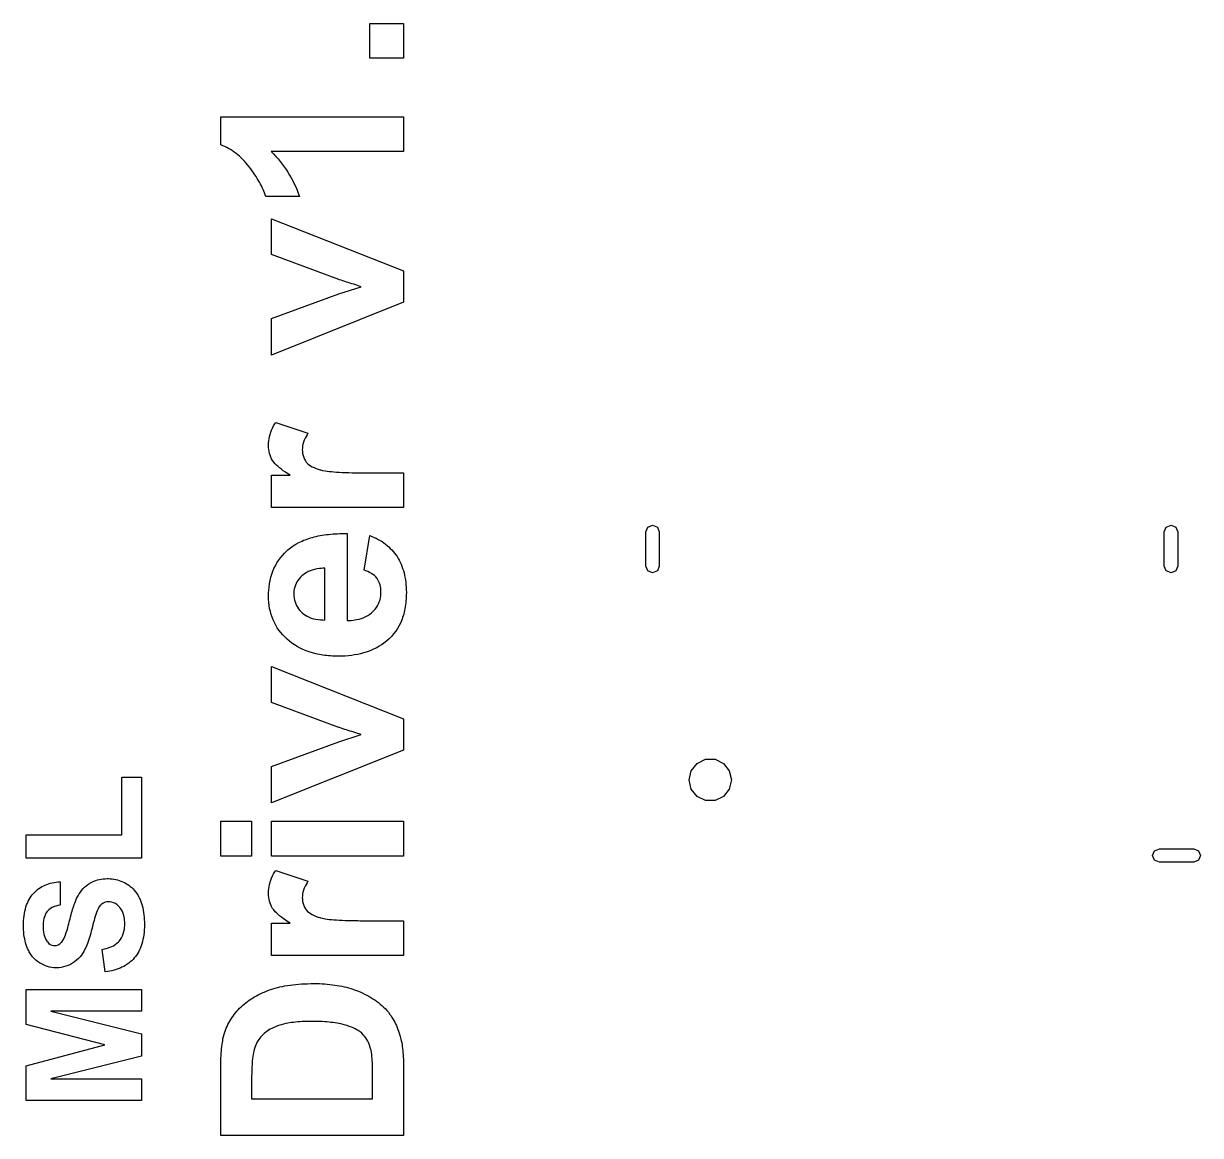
# Model space of a CAD drawing. Extents: x 96 to 200, y -143 to -59.
# Drawn here: x 102.12 to 113.24, y -120.56 to -110.05 of the extents above; entities that cross this region are included whole.
import ezdxf

# ---------------------------------------------------------------- set-up
doc = ezdxf.new("R2010")
doc.units = 0
doc.layers.add('BLACK', color=7, linetype='CONTINUOUS')

msp = doc.modelspace()

# ---------------------------------------------------------------- linework, layer by layer
at = {"layer": 'BLACK', "linetype": 'CONTINUOUS'}
for p, q in [((105.392, -110.378), (105.392, -110.05)), ((105.392, -110.05), (105.711, -110.05)), ((105.711, -110.05), (105.711, -110.378)), ((105.711, -110.378), (105.392, -110.378)), ((103.984, -111.198), (103.984, -110.932)), ((103.984, -110.932), (105.711, -110.932)), ((105.711, -110.932), (105.711, -111.26)), ((104.003, -111.205), (103.984, -111.198)), ((104.022, -111.213), (104.003, -111.205)), ((104.04, -111.222), (104.022, -111.213)), ((104.058, -111.232), (104.04, -111.222)), ((104.076, -111.242), (104.058, -111.232)), ((104.094, -111.253), (104.076, -111.242)), ((104.111, -111.265), (104.094, -111.253)), ((104.128, -111.278), (104.111, -111.265)), ((104.144, -111.291), (104.128, -111.278)), ((104.161, -111.305), (104.144, -111.291)), ((104.177, -111.32), (104.161, -111.305)), ((104.193, -111.335), (104.177, -111.32)), ((104.208, -111.352), (104.193, -111.335)), ((105.711, -111.26), (104.461, -111.26)), ((104.461, -111.26), (104.483, -111.283)), ((104.483, -111.283), (104.505, -111.306)), ((104.505, -111.306), (104.525, -111.33)), ((104.525, -111.33), (104.545, -111.354)), ((104.223, -111.369), (104.208, -111.352)), ((104.238, -111.386), (104.223, -111.369)), ((104.253, -111.405), (104.238, -111.386)), ((104.267, -111.424), (104.253, -111.405)), ((104.28, -111.442), (104.267, -111.424)), ((104.293, -111.461), (104.28, -111.442)), ((104.545, -111.354), (104.565, -111.379)), ((104.565, -111.379), (104.583, -111.404)), ((104.583, -111.404), (104.601, -111.429)), ((104.601, -111.429), (104.618, -111.456)), ((104.306, -111.479), (104.293, -111.461)), ((104.317, -111.497), (104.306, -111.479)), ((104.329, -111.515), (104.317, -111.497)), ((104.339, -111.532), (104.329, -111.515)), ((104.349, -111.55), (104.339, -111.532)), ((104.359, -111.567), (104.349, -111.55)), ((104.618, -111.456), (104.634, -111.482)), ((104.634, -111.482), (104.65, -111.51)), ((104.65, -111.51), (104.665, -111.537)), ((104.665, -111.537), (104.679, -111.566)), ((104.368, -111.584), (104.359, -111.567)), ((104.376, -111.601), (104.368, -111.584)), ((104.384, -111.618), (104.376, -111.601)), ((104.391, -111.635), (104.384, -111.618)), ((104.397, -111.651), (104.391, -111.635)), ((104.403, -111.668), (104.397, -111.651)), ((104.409, -111.684), (104.403, -111.668)), ((104.679, -111.566), (104.692, -111.595)), ((104.692, -111.595), (104.705, -111.624)), ((104.705, -111.624), (104.717, -111.654)), ((104.717, -111.654), (104.728, -111.684)), ((104.728, -111.684), (104.409, -111.684)), ((104.462, -112.234), (104.462, -111.896)), ((104.462, -111.896), (105.711, -112.389)), ((105.099, -112.469), (104.462, -112.234)), ((105.711, -112.389), (105.711, -112.684)), ((105.106, -112.472), (105.099, -112.469)), ((105.099, -112.606), (105.312, -112.538)), ((105.123, -112.477), (105.106, -112.472)), ((105.139, -112.483), (105.123, -112.477)), ((105.156, -112.489), (105.139, -112.483)), ((105.172, -112.494), (105.156, -112.489)), ((105.189, -112.499), (105.172, -112.494)), ((105.205, -112.504), (105.189, -112.499)), ((105.207, -112.505), (105.205, -112.504)), ((105.224, -112.51), (105.207, -112.505)), ((105.242, -112.515), (105.224, -112.51)), ((105.259, -112.521), (105.242, -112.515)), ((105.275, -112.526), (105.259, -112.521)), ((105.293, -112.532), (105.275, -112.526)), ((105.312, -112.538), (105.293, -112.532)), ((104.462, -112.839), (105.099, -112.606)), ((105.711, -112.684), (104.462, -113.184)), ((104.462, -113.184), (104.462, -112.839)), ((104.457, -113.914), (104.464, -113.894)), ((104.464, -113.894), (104.473, -113.874)), ((104.473, -113.874), (104.483, -113.854)), ((104.483, -113.854), (104.495, -113.835)), ((104.495, -113.835), (104.503, -113.822)), ((104.503, -113.822), (104.808, -113.923)), ((104.436, -114.017), (104.438, -113.996)), ((104.438, -113.996), (104.441, -113.975)), ((104.441, -113.975), (104.445, -113.955)), ((104.445, -113.955), (104.45, -113.934)), ((104.45, -113.934), (104.457, -113.914)), ((104.766, -114.008), (104.761, -114.027)), ((104.773, -113.989), (104.766, -114.008)), ((104.782, -113.969), (104.773, -113.989)), ((104.79, -113.954), (104.782, -113.969)), ((104.799, -113.939), (104.79, -113.954)), ((104.808, -113.923), (104.799, -113.939)), ((104.435, -114.038), (104.436, -114.017)), ((104.436, -114.057), (104.435, -114.038)), ((104.438, -114.076), (104.436, -114.057)), ((104.441, -114.095), (104.438, -114.076)), ((104.445, -114.113), (104.441, -114.095)), ((104.451, -114.131), (104.445, -114.113)), ((104.755, -114.064), (104.754, -114.077)), ((104.754, -114.077), (104.755, -114.094)), ((104.757, -114.046), (104.755, -114.064)), ((104.755, -114.094), (104.757, -114.115)), ((104.761, -114.027), (104.757, -114.046)), ((104.757, -114.115), (104.762, -114.134)), ((104.457, -114.148), (104.451, -114.131)), ((104.465, -114.164), (104.457, -114.148)), ((104.474, -114.18), (104.465, -114.164)), ((104.486, -114.196), (104.474, -114.18)), ((104.499, -114.212), (104.486, -114.196)), ((104.511, -114.225), (104.499, -114.212)), ((104.525, -114.238), (104.511, -114.225)), ((104.762, -114.134), (104.768, -114.152)), ((104.768, -114.152), (104.775, -114.169)), ((104.775, -114.169), (104.785, -114.185)), ((104.785, -114.185), (104.792, -114.195)), ((104.792, -114.195), (104.805, -114.209)), ((104.805, -114.209), (104.818, -114.22)), ((104.818, -114.22), (104.832, -114.23)), ((104.832, -114.23), (104.848, -114.24)), ((104.462, -114.625), (104.462, -114.32)), ((104.462, -114.32), (104.639, -114.32)), ((104.54, -114.251), (104.525, -114.238)), ((104.557, -114.264), (104.54, -114.251)), ((104.575, -114.278), (104.557, -114.264)), ((104.595, -114.292), (104.575, -114.278)), ((104.609, -114.301), (104.595, -114.292)), ((104.623, -114.311), (104.609, -114.301)), ((104.639, -114.32), (104.623, -114.311)), ((104.848, -114.24), (104.867, -114.248)), ((104.867, -114.248), (104.887, -114.257)), ((104.887, -114.257), (104.903, -114.263)), ((104.903, -114.263), (104.921, -114.268)), ((104.921, -114.268), (104.927, -114.27)), ((104.927, -114.27), (104.947, -114.275)), ((104.947, -114.275), (104.971, -114.279)), ((104.971, -114.279), (104.989, -114.282)), ((104.989, -114.282), (105.008, -114.284)), ((105.008, -114.284), (105.03, -114.286)), ((105.03, -114.286), (105.053, -114.288)), ((105.053, -114.288), (105.077, -114.29)), ((105.077, -114.29), (105.104, -114.292)), ((105.104, -114.292), (105.132, -114.293)), ((105.132, -114.293), (105.161, -114.294)), ((105.161, -114.294), (105.193, -114.295)), ((105.193, -114.295), (105.226, -114.296)), ((105.226, -114.296), (105.243, -114.296)), ((105.243, -114.296), (105.26, -114.297)), ((105.26, -114.297), (105.278, -114.297)), ((105.278, -114.297), (105.297, -114.297)), ((105.297, -114.297), (105.316, -114.297)), ((105.316, -114.297), (105.335, -114.297)), ((105.335, -114.297), (105.711, -114.297)), ((105.711, -114.297), (105.711, -114.625)), ((105.711, -114.625), (104.462, -114.625)), ((104.868, -114.902), (104.886, -114.898)), ((104.886, -114.898), (104.905, -114.894)), ((104.905, -114.894), (104.924, -114.89)), ((104.924, -114.89), (104.943, -114.887)), ((104.943, -114.887), (104.962, -114.884)), ((104.962, -114.884), (104.982, -114.881)), ((104.982, -114.881), (105.003, -114.879)), ((105.003, -114.879), (105.024, -114.877)), ((105.024, -114.877), (105.045, -114.875)), ((105.045, -114.875), (105.066, -114.874)), ((105.066, -114.874), (105.088, -114.873)), ((105.088, -114.873), (105.11, -114.872)), ((105.11, -114.872), (105.133, -114.872)), ((105.133, -114.872), (105.156, -114.872)), ((105.156, -114.872), (105.18, -114.872)), ((105.18, -114.872), (105.18, -115.694)), ((105.339, -115.217), (105.392, -114.89)), ((105.392, -114.89), (105.413, -114.898)), ((105.413, -114.898), (105.433, -114.907)), ((108.001, -114.855), (108.02, -114.81)), ((108.001, -115.18), (108.001, -114.855)), ((108.02, -114.81), (108.065, -114.791)), ((108.065, -114.791), (108.11, -114.81)), ((108.11, -114.81), (108.128, -114.855)), ((108.128, -114.855), (108.128, -115.18)), ((112.901, -114.855), (112.92, -114.81)), ((112.901, -115.18), (112.901, -114.855)), ((112.92, -114.81), (112.965, -114.791)), ((112.965, -114.791), (113.01, -114.81)), ((113.01, -114.81), (113.028, -114.855)), ((113.028, -114.855), (113.028, -115.18)), ((104.619, -115.025), (104.642, -115.006)), ((104.642, -115.006), (104.667, -114.988)), ((104.667, -114.988), (104.694, -114.971)), ((104.694, -114.971), (104.722, -114.956)), ((104.722, -114.956), (104.752, -114.942)), ((104.752, -114.942), (104.767, -114.935)), ((104.767, -114.935), (104.783, -114.929)), ((104.783, -114.929), (104.799, -114.923)), ((104.799, -114.923), (104.816, -114.917)), ((104.816, -114.917), (104.833, -114.912)), ((104.833, -114.912), (104.85, -114.907)), ((104.85, -114.907), (104.868, -114.902)), ((105.433, -114.907), (105.453, -114.916)), ((105.453, -114.916), (105.472, -114.926)), ((105.472, -114.926), (105.49, -114.936)), ((105.49, -114.936), (105.508, -114.947)), ((105.508, -114.947), (105.525, -114.959)), ((105.525, -114.959), (105.541, -114.971)), ((105.541, -114.971), (105.557, -114.984)), ((105.557, -114.984), (105.572, -114.997)), ((105.572, -114.997), (105.586, -115.011)), ((105.586, -115.011), (105.6, -115.025)), ((104.53, -115.125), (104.547, -115.101)), ((104.547, -115.101), (104.566, -115.078)), ((104.566, -115.078), (104.586, -115.056)), ((104.586, -115.056), (104.607, -115.036)), ((104.607, -115.036), (104.619, -115.025)), ((105.6, -115.025), (105.614, -115.04)), ((105.614, -115.04), (105.626, -115.056)), ((105.626, -115.056), (105.638, -115.072)), ((105.638, -115.072), (105.65, -115.089)), ((105.65, -115.089), (105.66, -115.106)), ((105.66, -115.106), (105.67, -115.124)), ((104.466, -115.256), (104.476, -115.228)), ((104.476, -115.228), (104.487, -115.201)), ((104.487, -115.201), (104.5, -115.175)), ((104.5, -115.175), (104.514, -115.149)), ((104.514, -115.149), (104.53, -115.125)), ((104.809, -115.231), (104.791, -115.241)), ((104.828, -115.223), (104.809, -115.231)), ((104.848, -115.216), (104.828, -115.223)), ((104.869, -115.21), (104.848, -115.216)), ((104.892, -115.205), (104.869, -115.21)), ((104.916, -115.202), (104.892, -115.205)), ((104.932, -115.2), (104.916, -115.202)), ((104.949, -115.199), (104.932, -115.2)), ((104.967, -115.198), (104.949, -115.199)), ((104.967, -115.689), (104.967, -115.198)), ((105.354, -115.222), (105.339, -115.217)), ((105.373, -115.23), (105.354, -115.222)), ((105.391, -115.238), (105.373, -115.23)), ((105.67, -115.124), (105.679, -115.142)), ((105.679, -115.142), (105.688, -115.161)), ((105.688, -115.161), (105.696, -115.181)), ((105.696, -115.181), (105.703, -115.2)), ((105.703, -115.2), (105.71, -115.221)), ((105.71, -115.221), (105.716, -115.242)), ((108.02, -115.225), (108.001, -115.18)), ((108.065, -115.243), (108.02, -115.225)), ((108.11, -115.225), (108.065, -115.243)), ((108.128, -115.18), (108.11, -115.225)), ((112.92, -115.225), (112.901, -115.18)), ((112.965, -115.243), (112.92, -115.225)), ((113.01, -115.225), (112.965, -115.243)), ((113.028, -115.18), (113.01, -115.225)), ((104.444, -115.346), (104.45, -115.315)), ((104.45, -115.315), (104.457, -115.285)), ((104.457, -115.285), (104.466, -115.256)), ((104.696, -115.344), (104.689, -115.36)), ((104.704, -115.329), (104.696, -115.344)), ((104.713, -115.314), (104.704, -115.329)), ((104.724, -115.299), (104.713, -115.314)), ((104.736, -115.285), (104.724, -115.299)), ((104.749, -115.272), (104.736, -115.285)), ((104.759, -115.263), (104.749, -115.272)), ((104.774, -115.251), (104.759, -115.263)), ((104.791, -115.241), (104.774, -115.251)), ((105.407, -115.248), (105.391, -115.238)), ((105.422, -115.258), (105.407, -115.248)), ((105.436, -115.269), (105.422, -115.258)), ((105.448, -115.281), (105.436, -115.269)), ((105.461, -115.297), (105.448, -115.281)), ((105.465, -115.303), (105.461, -115.297)), ((105.475, -115.321), (105.465, -115.303)), ((105.484, -115.339), (105.475, -115.321)), ((105.489, -115.355), (105.484, -115.339)), ((105.716, -115.242), (105.721, -115.263)), ((105.721, -115.263), (105.725, -115.285)), ((105.725, -115.285), (105.729, -115.308)), ((105.729, -115.308), (105.732, -115.331)), ((105.732, -115.331), (105.734, -115.355)), ((104.435, -115.462), (104.436, -115.445)), ((104.436, -115.428), (104.437, -115.411)), ((104.436, -115.442), (104.436, -115.428)), ((104.436, -115.445), (104.436, -115.442)), ((104.437, -115.411), (104.44, -115.378)), ((104.44, -115.378), (104.444, -115.346)), ((104.676, -115.412), (104.675, -115.43)), ((104.675, -115.43), (104.675, -115.442)), ((104.675, -115.442), (104.675, -115.462)), ((104.679, -115.394), (104.676, -115.412)), ((104.683, -115.377), (104.679, -115.394)), ((104.689, -115.36), (104.683, -115.377)), ((105.493, -115.372), (105.489, -115.355)), ((105.496, -115.389), (105.493, -115.372)), ((105.498, -115.407), (105.496, -115.389)), ((105.496, -115.46), (105.498, -115.44)), ((105.498, -115.426), (105.498, -115.407)), ((105.498, -115.44), (105.498, -115.426)), ((105.734, -115.355), (105.736, -115.379)), ((105.736, -115.379), (105.737, -115.404)), ((105.737, -115.404), (105.738, -115.429)), ((105.738, -115.429), (105.737, -115.449)), ((105.737, -115.449), (105.737, -115.469)), ((104.436, -115.492), (104.435, -115.462)), ((104.438, -115.522), (104.436, -115.492)), ((104.442, -115.551), (104.438, -115.522)), ((104.446, -115.58), (104.442, -115.551)), ((104.675, -115.462), (104.677, -115.481)), ((104.677, -115.481), (104.681, -115.5)), ((104.681, -115.5), (104.686, -115.517)), ((104.686, -115.517), (104.692, -115.535)), ((104.692, -115.535), (104.699, -115.551)), ((104.699, -115.551), (104.708, -115.567)), ((104.708, -115.567), (104.719, -115.582)), ((105.455, -115.569), (105.466, -115.553)), ((105.466, -115.553), (105.475, -115.536)), ((105.475, -115.536), (105.482, -115.518)), ((105.482, -115.518), (105.489, -115.499)), ((105.489, -115.499), (105.493, -115.48)), ((105.493, -115.48), (105.496, -115.46)), ((105.727, -115.563), (105.724, -115.58)), ((105.73, -115.545), (105.727, -115.563)), ((105.732, -115.526), (105.73, -115.545)), ((105.734, -115.507), (105.732, -115.526)), ((105.736, -115.488), (105.734, -115.507)), ((105.737, -115.469), (105.736, -115.488)), ((104.453, -115.608), (104.446, -115.58)), ((104.46, -115.635), (104.453, -115.608)), ((104.469, -115.661), (104.46, -115.635)), ((104.479, -115.687), (104.469, -115.661)), ((104.719, -115.582), (104.73, -115.597)), ((104.73, -115.597), (104.744, -115.611)), ((104.744, -115.611), (104.753, -115.62)), ((104.753, -115.62), (104.768, -115.632)), ((104.768, -115.632), (104.785, -115.643)), ((104.785, -115.643), (104.802, -115.653)), ((104.802, -115.653), (104.82, -115.662)), ((104.82, -115.662), (104.839, -115.67)), ((104.839, -115.67), (104.86, -115.676)), ((104.86, -115.676), (104.881, -115.681)), ((105.291, -115.68), (105.314, -115.673)), ((105.314, -115.673), (105.335, -115.665)), ((105.335, -115.665), (105.356, -115.655)), ((105.356, -115.655), (105.375, -115.645)), ((105.375, -115.645), (105.393, -115.633)), ((105.393, -115.633), (105.409, -115.62)), ((105.409, -115.62), (105.415, -115.615)), ((105.415, -115.615), (105.43, -115.6)), ((105.43, -115.6), (105.443, -115.585)), ((105.443, -115.585), (105.455, -115.569)), ((105.703, -115.664), (105.697, -115.68)), ((105.708, -115.648), (105.703, -115.664)), ((105.713, -115.632), (105.708, -115.648)), ((105.717, -115.615), (105.713, -115.632)), ((105.721, -115.598), (105.717, -115.615)), ((105.724, -115.58), (105.721, -115.598)), ((104.491, -115.712), (104.479, -115.687)), ((104.504, -115.737), (104.491, -115.712)), ((104.518, -115.761), (104.504, -115.737)), ((104.534, -115.784), (104.518, -115.761)), ((104.551, -115.806), (104.534, -115.784)), ((104.881, -115.681), (104.903, -115.685)), ((104.903, -115.685), (104.926, -115.687)), ((104.926, -115.687), (104.95, -115.688)), ((104.95, -115.688), (104.967, -115.689)), ((105.18, -115.694), (105.198, -115.694)), ((105.198, -115.694), (105.216, -115.692)), ((105.216, -115.692), (105.234, -115.691)), ((105.234, -115.691), (105.251, -115.688)), ((105.251, -115.688), (105.267, -115.685)), ((105.267, -115.685), (105.291, -115.68)), ((105.655, -115.768), (105.637, -115.795)), ((105.67, -115.74), (105.655, -115.768)), ((105.685, -115.711), (105.67, -115.74)), ((105.697, -115.68), (105.685, -115.711)), ((104.57, -115.828), (104.551, -115.806)), ((104.59, -115.849), (104.57, -115.828)), ((104.611, -115.87), (104.59, -115.849)), ((104.634, -115.889), (104.611, -115.87)), ((104.657, -115.907), (104.634, -115.889)), ((105.551, -115.888), (105.525, -115.908)), ((105.575, -115.867), (105.551, -115.888)), ((105.598, -115.844), (105.575, -115.867)), ((105.618, -115.82), (105.598, -115.844)), ((105.637, -115.795), (105.618, -115.82)), ((104.682, -115.924), (104.657, -115.907)), ((104.707, -115.94), (104.682, -115.924)), ((104.734, -115.955), (104.707, -115.94)), ((104.761, -115.968), (104.734, -115.955)), ((104.79, -115.98), (104.761, -115.968)), ((104.82, -115.99), (104.79, -115.98)), ((104.851, -116), (104.82, -115.99)), ((104.883, -116.008), (104.851, -116)), ((104.899, -116.012), (104.883, -116.008)), ((104.916, -116.015), (104.899, -116.012)), ((105.306, -116.007), (105.278, -116.013)), ((105.333, -116), (105.306, -116.007)), ((105.359, -115.992), (105.333, -116)), ((105.385, -115.983), (105.359, -115.992)), ((105.41, -115.973), (105.385, -115.983)), ((105.435, -115.962), (105.41, -115.973)), ((105.458, -115.95), (105.435, -115.962)), ((105.481, -115.937), (105.458, -115.95)), ((105.504, -115.923), (105.481, -115.937)), ((105.525, -115.908), (105.504, -115.923)), ((104.932, -116.018), (104.916, -116.015)), ((104.95, -116.021), (104.932, -116.018)), ((104.967, -116.023), (104.95, -116.021)), ((104.985, -116.025), (104.967, -116.023)), ((105.003, -116.027), (104.985, -116.025)), ((105.021, -116.028), (105.003, -116.027)), ((105.039, -116.029), (105.021, -116.028)), ((105.058, -116.03), (105.039, -116.029)), ((105.077, -116.031), (105.058, -116.03)), ((105.096, -116.031), (105.077, -116.031)), ((105.128, -116.03), (105.096, -116.031)), ((105.159, -116.029), (105.128, -116.03)), ((105.19, -116.026), (105.159, -116.029)), ((105.22, -116.023), (105.19, -116.026)), ((105.249, -116.019), (105.22, -116.023)), ((105.278, -116.013), (105.249, -116.019)), ((104.462, -116.467), (104.462, -116.129)), ((104.462, -116.129), (105.711, -116.622)), ((105.099, -116.703), (104.462, -116.467)), ((105.711, -116.622), (105.711, -116.918)), ((105.106, -116.705), (105.099, -116.703)), ((105.099, -116.839), (105.312, -116.772)), ((105.123, -116.711), (105.106, -116.705)), ((105.139, -116.717), (105.123, -116.711)), ((105.156, -116.722), (105.139, -116.717)), ((105.172, -116.727), (105.156, -116.722)), ((105.189, -116.733), (105.172, -116.727)), ((105.205, -116.738), (105.189, -116.733)), ((105.207, -116.738), (105.205, -116.738)), ((105.224, -116.743), (105.207, -116.738)), ((105.242, -116.749), (105.224, -116.743)), ((105.259, -116.754), (105.242, -116.749)), ((105.275, -116.76), (105.259, -116.754)), ((105.293, -116.765), (105.275, -116.76)), ((105.312, -116.772), (105.293, -116.765)), ((104.462, -117.073), (105.099, -116.839)), ((105.711, -116.918), (104.462, -117.417)), ((108.485, -117.044), (108.565, -117.005)), ((108.565, -117.005), (108.655, -117.005)), ((108.655, -117.005), (108.735, -117.044)), ((104.462, -117.417), (104.462, -117.073)), ((108.41, -117.2), (108.43, -117.113)), ((108.43, -117.113), (108.485, -117.044)), ((108.735, -117.044), (108.79, -117.113)), ((108.79, -117.113), (108.81, -117.2)), ((103.05, -117.72), (103.05, -117.175)), ((103.05, -117.175), (103.236, -117.175)), ((103.236, -117.175), (103.236, -117.939)), ((108.43, -117.287), (108.41, -117.2)), ((108.81, -117.2), (108.79, -117.287)), ((108.485, -117.356), (108.43, -117.287)), ((108.79, -117.287), (108.735, -117.356)), ((108.565, -117.395), (108.485, -117.356)), ((108.655, -117.395), (108.565, -117.395)), ((108.735, -117.356), (108.655, -117.395)), ((103.984, -117.92), (103.984, -117.591)), ((103.984, -117.591), (104.276, -117.591)), ((104.276, -117.591), (104.276, -117.92)), ((104.462, -117.92), (104.462, -117.591)), ((104.462, -117.591), (105.711, -117.591)), ((105.711, -117.591), (105.711, -117.92)), ((102.146, -117.939), (102.146, -117.72)), ((102.146, -117.72), (103.05, -117.72)), ((112.791, -117.915), (112.81, -117.87)), ((112.81, -117.87), (112.855, -117.852)), ((112.855, -117.852), (113.18, -117.852)), ((113.18, -117.852), (113.225, -117.87)), ((113.225, -117.87), (113.243, -117.915)), ((103.236, -117.939), (102.146, -117.939)), ((104.276, -117.92), (103.984, -117.92)), ((105.711, -117.92), (104.462, -117.92)), ((112.81, -117.96), (112.791, -117.915)), ((112.855, -117.978), (112.81, -117.96)), ((113.18, -117.978), (112.855, -117.978)), ((113.225, -117.96), (113.18, -117.978)), ((113.243, -117.915), (113.225, -117.96)), ((104.464, -118.128), (104.473, -118.108)), ((104.473, -118.108), (104.483, -118.088)), ((104.483, -118.088), (104.495, -118.068)), ((104.495, -118.068), (104.503, -118.055)), ((104.503, -118.055), (104.808, -118.157)), ((102.238, -118.248), (102.251, -118.237)), ((102.251, -118.237), (102.265, -118.227)), ((102.265, -118.227), (102.279, -118.218)), ((102.279, -118.218), (102.293, -118.209)), ((102.293, -118.209), (102.308, -118.201)), ((102.308, -118.201), (102.324, -118.194)), ((102.324, -118.194), (102.34, -118.188)), ((102.34, -118.188), (102.356, -118.182)), ((102.356, -118.182), (102.373, -118.177)), ((102.373, -118.177), (102.39, -118.173)), ((102.39, -118.173), (102.408, -118.17)), ((102.408, -118.17), (102.427, -118.167)), ((102.427, -118.167), (102.446, -118.165)), ((102.446, -118.165), (102.465, -118.164)), ((102.465, -118.164), (102.465, -118.383)), ((102.669, -118.244), (102.683, -118.228)), ((102.683, -118.228), (102.697, -118.214)), ((102.697, -118.214), (102.713, -118.2)), ((102.713, -118.2), (102.729, -118.188)), ((102.729, -118.188), (102.746, -118.176)), ((102.746, -118.176), (102.764, -118.166)), ((102.764, -118.166), (102.784, -118.158)), ((102.784, -118.158), (102.804, -118.15)), ((102.804, -118.15), (102.82, -118.145)), ((102.82, -118.145), (102.837, -118.142)), ((102.837, -118.142), (102.854, -118.138)), ((102.854, -118.138), (102.872, -118.136)), ((102.872, -118.136), (102.89, -118.134)), ((102.89, -118.134), (102.909, -118.133)), ((102.909, -118.133), (102.922, -118.133)), ((102.922, -118.133), (102.939, -118.134)), ((102.939, -118.134), (102.957, -118.135)), ((102.957, -118.135), (102.974, -118.137)), ((102.974, -118.137), (102.991, -118.141)), ((102.991, -118.141), (103.008, -118.145)), ((103.008, -118.145), (103.025, -118.15)), ((103.025, -118.15), (103.041, -118.156)), ((103.041, -118.156), (103.057, -118.162)), ((103.057, -118.162), (103.073, -118.17)), ((103.073, -118.17), (103.089, -118.179)), ((103.089, -118.179), (103.099, -118.185)), ((103.099, -118.185), (103.114, -118.195)), ((103.114, -118.195), (103.129, -118.206)), ((103.129, -118.206), (103.142, -118.218)), ((103.142, -118.218), (103.155, -118.23)), ((103.155, -118.23), (103.167, -118.243)), ((104.436, -118.25), (104.438, -118.229)), ((104.438, -118.229), (104.441, -118.209)), ((104.441, -118.209), (104.445, -118.188)), ((104.445, -118.188), (104.45, -118.168)), ((104.45, -118.168), (104.457, -118.148)), ((104.457, -118.148), (104.464, -118.128)), ((104.773, -118.222), (104.766, -118.242)), ((104.782, -118.203), (104.773, -118.222)), ((104.79, -118.188), (104.782, -118.203)), ((104.799, -118.172), (104.79, -118.188)), ((104.808, -118.157), (104.799, -118.172)), ((102.156, -118.364), (102.164, -118.347)), ((102.164, -118.347), (102.173, -118.331)), ((102.173, -118.331), (102.182, -118.315)), ((102.182, -118.315), (102.192, -118.3)), ((102.192, -118.3), (102.202, -118.286)), ((102.202, -118.286), (102.214, -118.273)), ((102.214, -118.273), (102.226, -118.26)), ((102.226, -118.26), (102.238, -118.248)), ((102.607, -118.359), (102.614, -118.34)), ((102.614, -118.34), (102.622, -118.322)), ((102.622, -118.322), (102.629, -118.306)), ((102.629, -118.306), (102.635, -118.296)), ((102.635, -118.296), (102.645, -118.278)), ((102.645, -118.278), (102.657, -118.26)), ((102.657, -118.26), (102.669, -118.244)), ((103.167, -118.243), (103.179, -118.257)), ((103.179, -118.257), (103.189, -118.271)), ((103.189, -118.271), (103.199, -118.287)), ((103.199, -118.287), (103.208, -118.303)), ((103.208, -118.303), (103.217, -118.32)), ((103.217, -118.32), (103.222, -118.331)), ((103.222, -118.331), (103.229, -118.35)), ((104.435, -118.271), (104.436, -118.25)), ((104.436, -118.291), (104.435, -118.271)), ((104.438, -118.31), (104.436, -118.291)), ((104.441, -118.329), (104.438, -118.31)), ((104.445, -118.347), (104.441, -118.329)), ((104.451, -118.364), (104.445, -118.347)), ((104.755, -118.298), (104.754, -118.311)), ((104.754, -118.311), (104.755, -118.328)), ((104.757, -118.279), (104.755, -118.298)), ((104.755, -118.328), (104.757, -118.348)), ((104.761, -118.261), (104.757, -118.279)), ((104.757, -118.348), (104.762, -118.367)), ((104.766, -118.242), (104.761, -118.261)), ((102.129, -118.462), (102.133, -118.441)), ((102.133, -118.441), (102.138, -118.421)), ((102.138, -118.421), (102.143, -118.401)), ((102.143, -118.401), (102.149, -118.382)), ((102.149, -118.382), (102.156, -118.364)), ((102.332, -118.459), (102.323, -118.477)), ((102.343, -118.444), (102.332, -118.459)), ((102.345, -118.441), (102.343, -118.444)), ((102.359, -118.428), (102.345, -118.441)), ((102.374, -118.416), (102.359, -118.428)), ((102.392, -118.405), (102.374, -118.416)), ((102.408, -118.398), (102.392, -118.405)), ((102.426, -118.392), (102.408, -118.398)), ((102.445, -118.387), (102.426, -118.392)), ((102.465, -118.383), (102.445, -118.387)), ((102.569, -118.476), (102.574, -118.458)), ((102.574, -118.458), (102.579, -118.441)), ((102.579, -118.441), (102.584, -118.425)), ((102.584, -118.425), (102.592, -118.401)), ((102.592, -118.401), (102.599, -118.379)), ((102.599, -118.379), (102.607, -118.359)), ((102.809, -118.453), (102.803, -118.471)), ((102.815, -118.437), (102.809, -118.453)), ((102.824, -118.419), (102.815, -118.437)), ((102.833, -118.403), (102.824, -118.419)), ((102.844, -118.388), (102.833, -118.403)), ((102.857, -118.375), (102.844, -118.388)), ((102.859, -118.374), (102.857, -118.375)), ((102.873, -118.364), (102.859, -118.374)), ((102.89, -118.357), (102.873, -118.364)), ((102.907, -118.353), (102.89, -118.357)), ((102.924, -118.352), (102.907, -118.353)), ((102.935, -118.353), (102.924, -118.352)), ((102.953, -118.355), (102.935, -118.353)), ((102.971, -118.361), (102.953, -118.355)), ((102.988, -118.369), (102.971, -118.361)), ((103.004, -118.38), (102.988, -118.369)), ((103.019, -118.393), (103.004, -118.38)), ((103.031, -118.406), (103.019, -118.393)), ((103.041, -118.42), (103.031, -118.406)), ((103.051, -118.436), (103.041, -118.42)), ((103.058, -118.453), (103.051, -118.436)), ((103.065, -118.472), (103.058, -118.453)), ((103.229, -118.35), (103.236, -118.368)), ((103.236, -118.368), (103.242, -118.388)), ((103.242, -118.388), (103.247, -118.409)), ((103.247, -118.409), (103.251, -118.43)), ((103.251, -118.43), (103.255, -118.453)), ((103.255, -118.453), (103.258, -118.476)), ((104.457, -118.381), (104.451, -118.364)), ((104.465, -118.398), (104.457, -118.381)), ((104.474, -118.414), (104.465, -118.398)), ((104.486, -118.429), (104.474, -118.414)), ((104.499, -118.446), (104.486, -118.429)), ((104.511, -118.458), (104.499, -118.446)), ((104.525, -118.471), (104.511, -118.458)), ((104.762, -118.367), (104.768, -118.386)), ((104.768, -118.386), (104.775, -118.403)), ((104.775, -118.403), (104.785, -118.419)), ((104.785, -118.419), (104.792, -118.428)), ((104.792, -118.428), (104.805, -118.443)), ((104.805, -118.443), (104.818, -118.453)), ((104.818, -118.453), (104.832, -118.464)), ((102.12, -118.555), (102.121, -118.531)), ((102.12, -118.58), (102.12, -118.555)), ((102.121, -118.531), (102.123, -118.507)), ((102.123, -118.507), (102.126, -118.484)), ((102.126, -118.484), (102.129, -118.462)), ((102.307, -118.549), (102.306, -118.571)), ((102.306, -118.571), (102.306, -118.582)), ((102.309, -118.529), (102.307, -118.549)), ((102.313, -118.51), (102.309, -118.529)), ((102.317, -118.493), (102.313, -118.51)), ((102.323, -118.477), (102.317, -118.493)), ((102.543, -118.58), (102.548, -118.562)), ((102.548, -118.562), (102.552, -118.543)), ((102.552, -118.543), (102.555, -118.533)), ((102.555, -118.533), (102.56, -118.513)), ((102.56, -118.513), (102.564, -118.494)), ((102.564, -118.494), (102.569, -118.476)), ((102.776, -118.566), (102.771, -118.588)), ((102.782, -118.546), (102.776, -118.566)), ((102.787, -118.528), (102.782, -118.546)), ((102.791, -118.511), (102.787, -118.528)), ((102.797, -118.492), (102.791, -118.511)), ((102.803, -118.471), (102.797, -118.492)), ((103.07, -118.493), (103.065, -118.472)), ((103.073, -118.51), (103.07, -118.493)), ((103.075, -118.527), (103.073, -118.51)), ((103.076, -118.546), (103.075, -118.527)), ((103.076, -118.565), (103.076, -118.546)), ((103.076, -118.577), (103.076, -118.565)), ((103.258, -118.476), (103.26, -118.5)), ((103.26, -118.5), (103.261, -118.524)), ((103.261, -118.524), (103.262, -118.541)), ((103.262, -118.541), (103.262, -118.558)), ((103.262, -118.558), (103.262, -118.567)), ((103.262, -118.567), (103.262, -118.593)), ((104.462, -118.859), (104.462, -118.554)), ((104.462, -118.554), (104.639, -118.554)), ((104.54, -118.484), (104.525, -118.471)), ((104.557, -118.498), (104.54, -118.484)), ((104.575, -118.511), (104.557, -118.498)), ((104.595, -118.525), (104.575, -118.511)), ((104.609, -118.535), (104.595, -118.525)), ((104.623, -118.544), (104.609, -118.535)), ((104.639, -118.554), (104.623, -118.544)), ((104.832, -118.464), (104.848, -118.473)), ((104.848, -118.473), (104.867, -118.482)), ((104.867, -118.482), (104.887, -118.49)), ((104.887, -118.49), (104.903, -118.496)), ((104.903, -118.496), (104.921, -118.502)), ((104.921, -118.502), (104.927, -118.503)), ((104.927, -118.503), (104.947, -118.508)), ((104.947, -118.508), (104.971, -118.513)), ((104.971, -118.513), (104.989, -118.515)), ((104.989, -118.515), (105.008, -118.518)), ((105.008, -118.518), (105.03, -118.52)), ((105.03, -118.52), (105.053, -118.522)), ((105.053, -118.522), (105.077, -118.524)), ((105.077, -118.524), (105.104, -118.525)), ((105.104, -118.525), (105.132, -118.527)), ((105.132, -118.527), (105.161, -118.528)), ((105.161, -118.528), (105.193, -118.529)), ((105.193, -118.529), (105.226, -118.53)), ((105.226, -118.53), (105.243, -118.53)), ((105.243, -118.53), (105.26, -118.53)), ((105.26, -118.53), (105.278, -118.53)), ((105.278, -118.53), (105.297, -118.531)), ((105.297, -118.531), (105.316, -118.531)), ((105.316, -118.531), (105.335, -118.531)), ((105.335, -118.531), (105.711, -118.531)), ((105.711, -118.531), (105.711, -118.859)), ((102.12, -118.596), (102.12, -118.58)), ((102.121, -118.618), (102.12, -118.596)), ((102.122, -118.64), (102.121, -118.618)), ((102.124, -118.662), (102.122, -118.64)), ((102.127, -118.682), (102.124, -118.662)), ((102.131, -118.703), (102.127, -118.682)), ((102.306, -118.582), (102.306, -118.6)), ((102.306, -118.6), (102.307, -118.616)), ((102.307, -118.616), (102.31, -118.638)), ((102.31, -118.638), (102.313, -118.658)), ((102.313, -118.658), (102.318, -118.676)), ((102.318, -118.676), (102.325, -118.694)), ((102.501, -118.701), (102.51, -118.681)), ((102.51, -118.681), (102.517, -118.663)), ((102.517, -118.663), (102.524, -118.643)), ((102.524, -118.643), (102.531, -118.621)), ((102.531, -118.621), (102.538, -118.597)), ((102.538, -118.597), (102.543, -118.58)), ((102.749, -118.671), (102.743, -118.691)), ((102.755, -118.65), (102.749, -118.671)), ((102.76, -118.629), (102.755, -118.65)), ((102.765, -118.612), (102.76, -118.629)), ((102.771, -118.588), (102.765, -118.612)), ((103.047, -118.692), (103.056, -118.674)), ((103.056, -118.674), (103.063, -118.655)), ((103.063, -118.655), (103.069, -118.634)), ((103.069, -118.634), (103.073, -118.612)), ((103.073, -118.612), (103.075, -118.595)), ((103.075, -118.595), (103.076, -118.577)), ((103.256, -118.664), (103.253, -118.687)), ((103.259, -118.641), (103.256, -118.664)), ((103.261, -118.617), (103.259, -118.641)), ((103.262, -118.593), (103.261, -118.617)), ((102.135, -118.722), (102.131, -118.703)), ((102.14, -118.741), (102.135, -118.722)), ((102.145, -118.759), (102.14, -118.741)), ((102.151, -118.777), (102.145, -118.759)), ((102.158, -118.793), (102.151, -118.777)), ((102.166, -118.81), (102.158, -118.793)), ((102.325, -118.694), (102.332, -118.71)), ((102.332, -118.71), (102.341, -118.725)), ((102.341, -118.725), (102.346, -118.732)), ((102.346, -118.732), (102.358, -118.745)), ((102.358, -118.745), (102.371, -118.755)), ((102.371, -118.755), (102.387, -118.762)), ((102.387, -118.762), (102.404, -118.766)), ((102.404, -118.766), (102.414, -118.766)), ((102.414, -118.766), (102.431, -118.765)), ((102.431, -118.765), (102.448, -118.759)), ((102.448, -118.759), (102.464, -118.75)), ((102.464, -118.75), (102.477, -118.738)), ((102.477, -118.738), (102.481, -118.734)), ((102.481, -118.734), (102.492, -118.718)), ((102.492, -118.718), (102.501, -118.701)), ((102.711, -118.778), (102.7, -118.801)), ((102.718, -118.763), (102.711, -118.778)), ((102.724, -118.746), (102.718, -118.763)), ((102.731, -118.728), (102.724, -118.746)), ((102.737, -118.71), (102.731, -118.728)), ((102.743, -118.691), (102.737, -118.71)), ((102.884, -118.798), (102.903, -118.793)), ((102.903, -118.793), (102.921, -118.788)), ((102.921, -118.788), (102.938, -118.782)), ((102.938, -118.782), (102.954, -118.775)), ((102.954, -118.775), (102.969, -118.768)), ((102.969, -118.768), (102.987, -118.757)), ((102.987, -118.757), (103.003, -118.744)), ((103.003, -118.744), (103.018, -118.731)), ((103.018, -118.731), (103.025, -118.724)), ((103.025, -118.724), (103.037, -118.708)), ((103.037, -118.708), (103.047, -118.692)), ((103.225, -118.787), (103.217, -118.805)), ((103.232, -118.769), (103.225, -118.787)), ((103.239, -118.749), (103.232, -118.769)), ((103.244, -118.729), (103.239, -118.749)), ((103.249, -118.708), (103.244, -118.729)), ((103.253, -118.687), (103.249, -118.708)), ((102.174, -118.825), (102.166, -118.81)), ((102.183, -118.84), (102.174, -118.825)), ((102.192, -118.854), (102.183, -118.84)), ((102.205, -118.872), (102.192, -118.854)), ((102.22, -118.888), (102.205, -118.872)), ((102.236, -118.903), (102.22, -118.888)), ((102.252, -118.916), (102.236, -118.903)), ((102.64, -118.888), (102.622, -118.905)), ((102.651, -118.876), (102.64, -118.888)), ((102.655, -118.871), (102.651, -118.876)), ((102.667, -118.856), (102.655, -118.871)), ((102.678, -118.84), (102.667, -118.856)), ((102.69, -118.821), (102.678, -118.84)), ((102.7, -118.801), (102.69, -118.821)), ((102.864, -118.802), (102.884, -118.798)), ((102.89, -119.015), (102.864, -118.802)), ((103.155, -118.897), (103.142, -118.909)), ((103.167, -118.883), (103.155, -118.897)), ((103.179, -118.869), (103.167, -118.883)), ((103.19, -118.854), (103.179, -118.869)), ((103.2, -118.839), (103.19, -118.854)), ((103.209, -118.822), (103.2, -118.839)), ((103.217, -118.805), (103.209, -118.822)), ((105.711, -118.859), (104.462, -118.859)), ((102.27, -118.929), (102.252, -118.916)), ((102.289, -118.94), (102.27, -118.929)), ((102.308, -118.949), (102.289, -118.94)), ((102.327, -118.957), (102.308, -118.949)), ((102.347, -118.964), (102.327, -118.957)), ((102.366, -118.969), (102.347, -118.964)), ((102.387, -118.973), (102.366, -118.969)), ((102.407, -118.975), (102.387, -118.973)), ((102.428, -118.976), (102.407, -118.975)), ((102.452, -118.975), (102.428, -118.976)), ((102.476, -118.972), (102.452, -118.975)), ((102.499, -118.968), (102.476, -118.972)), ((102.521, -118.962), (102.499, -118.968)), ((102.543, -118.954), (102.521, -118.962)), ((102.563, -118.944), (102.543, -118.954)), ((102.584, -118.933), (102.563, -118.944)), ((102.603, -118.919), (102.584, -118.933)), ((102.622, -118.905), (102.603, -118.919)), ((102.913, -119.012), (102.89, -119.015)), ((102.934, -119.008), (102.913, -119.012)), ((102.955, -119.004), (102.934, -119.008)), ((102.976, -118.998), (102.955, -119.004)), ((102.995, -118.993), (102.976, -118.998)), ((103.014, -118.986), (102.995, -118.993)), ((103.033, -118.979), (103.014, -118.986)), ((103.05, -118.971), (103.033, -118.979)), ((103.067, -118.963), (103.05, -118.971)), ((103.084, -118.953), (103.067, -118.963)), ((103.099, -118.943), (103.084, -118.953)), ((103.114, -118.933), (103.099, -118.943)), ((103.129, -118.921), (103.114, -118.933)), ((103.142, -118.909), (103.129, -118.921)), ((104.776, -119.128), (104.804, -119.127)), ((104.804, -119.127), (104.834, -119.126)), ((104.834, -119.126), (104.864, -119.126)), ((104.864, -119.126), (104.89, -119.126)), ((104.89, -119.126), (104.916, -119.126)), ((104.916, -119.126), (104.942, -119.128)), ((102.146, -119.511), (102.146, -119.182)), ((102.146, -119.182), (103.236, -119.182)), ((103.236, -119.182), (103.236, -119.386)), ((104.321, -119.241), (104.339, -119.231)), ((104.339, -119.231), (104.357, -119.222)), ((104.357, -119.222), (104.376, -119.213)), ((104.376, -119.213), (104.395, -119.205)), ((104.395, -119.205), (104.415, -119.197)), ((104.415, -119.197), (104.435, -119.189)), ((104.435, -119.189), (104.456, -119.182)), ((104.456, -119.182), (104.477, -119.175)), ((104.477, -119.175), (104.498, -119.169)), ((104.498, -119.169), (104.521, -119.163)), ((104.521, -119.163), (104.543, -119.157)), ((104.543, -119.157), (104.567, -119.152)), ((104.567, -119.152), (104.591, -119.148)), ((104.591, -119.148), (104.615, -119.143)), ((104.615, -119.143), (104.64, -119.14)), ((104.64, -119.14), (104.666, -119.136)), ((104.666, -119.136), (104.693, -119.134)), ((104.693, -119.134), (104.72, -119.131)), ((104.72, -119.131), (104.747, -119.129)), ((104.747, -119.129), (104.776, -119.128)), ((104.942, -119.128), (104.967, -119.129)), ((104.967, -119.129), (104.991, -119.131)), ((104.991, -119.131), (105.015, -119.133)), ((105.015, -119.133), (105.039, -119.136)), ((105.039, -119.136), (105.062, -119.139)), ((105.062, -119.139), (105.085, -119.142)), ((105.085, -119.142), (105.107, -119.146)), ((105.107, -119.146), (105.129, -119.151)), ((105.129, -119.151), (105.151, -119.155)), ((105.151, -119.155), (105.171, -119.16)), ((105.171, -119.16), (105.192, -119.166)), ((105.192, -119.166), (105.212, -119.172)), ((105.212, -119.172), (105.231, -119.178)), ((105.231, -119.178), (105.255, -119.187)), ((105.255, -119.187), (105.277, -119.195)), ((105.277, -119.195), (105.3, -119.204)), ((105.3, -119.204), (105.321, -119.214)), ((105.321, -119.214), (105.342, -119.224)), ((105.342, -119.224), (105.363, -119.234)), ((105.363, -119.234), (105.383, -119.245)), ((104.162, -119.359), (104.176, -119.345)), ((104.176, -119.345), (104.19, -119.332)), ((104.19, -119.332), (104.205, -119.319)), ((104.205, -119.319), (104.221, -119.307)), ((104.221, -119.307), (104.236, -119.295)), ((104.236, -119.295), (104.252, -119.283)), ((104.252, -119.283), (104.269, -119.272)), ((104.269, -119.272), (104.286, -119.261)), ((104.286, -119.261), (104.303, -119.251)), ((104.303, -119.251), (104.321, -119.241)), ((105.383, -119.245), (105.402, -119.256)), ((105.402, -119.256), (105.421, -119.268)), ((105.421, -119.268), (105.439, -119.28)), ((105.439, -119.28), (105.457, -119.292)), ((105.457, -119.292), (105.474, -119.305)), ((105.474, -119.305), (105.49, -119.319)), ((105.49, -119.319), (105.506, -119.333)), ((105.506, -119.333), (105.522, -119.347)), ((105.522, -119.347), (105.537, -119.361)), ((103.236, -119.386), (102.378, -119.386)), ((102.378, -119.386), (103.236, -119.601)), ((104.079, -119.464), (104.089, -119.448)), ((104.089, -119.448), (104.1, -119.432)), ((104.1, -119.432), (104.111, -119.417)), ((104.111, -119.417), (104.123, -119.402)), ((104.123, -119.402), (104.135, -119.387)), ((104.135, -119.387), (104.148, -119.373)), ((104.148, -119.373), (104.162, -119.359)), ((105.537, -119.361), (105.553, -119.379)), ((105.553, -119.379), (105.568, -119.397)), ((105.568, -119.397), (105.583, -119.417)), ((105.583, -119.417), (105.593, -119.431)), ((105.593, -119.431), (105.602, -119.445)), ((105.602, -119.445), (105.611, -119.46)), ((105.611, -119.46), (105.62, -119.475)), ((102.889, -119.705), (102.146, -119.511)), ((104.022, -119.585), (104.029, -119.566)), ((104.029, -119.566), (104.036, -119.548)), ((104.036, -119.548), (104.043, -119.531)), ((104.043, -119.531), (104.051, -119.513)), ((104.051, -119.513), (104.06, -119.496)), ((104.06, -119.496), (104.069, -119.48)), ((104.069, -119.48), (104.079, -119.464)), ((104.435, -119.567), (104.421, -119.576)), ((104.451, -119.557), (104.435, -119.567)), ((104.467, -119.549), (104.451, -119.557)), ((104.484, -119.54), (104.467, -119.549)), ((104.502, -119.533), (104.484, -119.54)), ((104.521, -119.525), (104.502, -119.533)), ((104.541, -119.518), (104.521, -119.525)), ((104.555, -119.514), (104.541, -119.518)), ((104.577, -119.508), (104.555, -119.514)), ((104.6, -119.503), (104.577, -119.508)), ((104.617, -119.5), (104.6, -119.503)), ((104.634, -119.497), (104.617, -119.5)), ((104.652, -119.494), (104.634, -119.497)), ((104.671, -119.492), (104.652, -119.494)), ((104.691, -119.49), (104.671, -119.492)), ((104.711, -119.488), (104.691, -119.49)), ((104.732, -119.487), (104.711, -119.488)), ((104.754, -119.485), (104.732, -119.487)), ((104.776, -119.484), (104.754, -119.485)), ((104.799, -119.484), (104.776, -119.484)), ((104.823, -119.483), (104.799, -119.484)), ((104.848, -119.483), (104.823, -119.483)), ((104.872, -119.483), (104.848, -119.483)), ((104.896, -119.484), (104.872, -119.483)), ((104.92, -119.484), (104.896, -119.484)), ((104.943, -119.485), (104.92, -119.484)), ((104.965, -119.487), (104.943, -119.485)), ((104.986, -119.488), (104.965, -119.487)), ((105.007, -119.49), (104.986, -119.488)), ((105.027, -119.492), (105.007, -119.49)), ((105.046, -119.494), (105.027, -119.492)), ((105.065, -119.497), (105.046, -119.494)), ((105.083, -119.5), (105.065, -119.497)), ((105.101, -119.503), (105.083, -119.5)), ((105.118, -119.506), (105.101, -119.503)), ((105.142, -119.512), (105.118, -119.506)), ((105.164, -119.518), (105.142, -119.512)), ((105.178, -119.523), (105.164, -119.518)), ((105.199, -119.53), (105.178, -119.523)), ((105.218, -119.537), (105.199, -119.53)), ((105.236, -119.545), (105.218, -119.537)), ((105.253, -119.553), (105.236, -119.545)), ((105.269, -119.561), (105.253, -119.553)), ((105.284, -119.57), (105.269, -119.561)), ((105.301, -119.582), (105.284, -119.57)), ((105.62, -119.475), (105.628, -119.491)), ((105.628, -119.491), (105.636, -119.507)), ((105.636, -119.507), (105.644, -119.523)), ((105.644, -119.523), (105.651, -119.541)), ((105.651, -119.541), (105.658, -119.558)), ((105.658, -119.558), (105.665, -119.576)), ((103.236, -119.601), (103.236, -119.812)), ((103.997, -119.702), (103.999, -119.683)), ((103.999, -119.683), (104.002, -119.666)), ((104.002, -119.666), (104.005, -119.649)), ((104.005, -119.649), (104.011, -119.625)), ((104.011, -119.625), (104.017, -119.603)), ((104.017, -119.603), (104.022, -119.585)), ((104.326, -119.683), (104.319, -119.698)), ((104.334, -119.668), (104.326, -119.683)), ((104.346, -119.65), (104.334, -119.668)), ((104.36, -119.633), (104.346, -119.65)), ((104.374, -119.616), (104.36, -119.633)), ((104.378, -119.613), (104.374, -119.616)), ((104.394, -119.597), (104.378, -119.613)), ((104.407, -119.587), (104.394, -119.597)), ((104.421, -119.576), (104.407, -119.587)), ((105.317, -119.595), (105.301, -119.582)), ((105.331, -119.609), (105.317, -119.595)), ((105.343, -119.623), (105.331, -119.609)), ((105.354, -119.638), (105.343, -119.623)), ((105.364, -119.654), (105.354, -119.638)), ((105.374, -119.671), (105.364, -119.654)), ((105.382, -119.689), (105.374, -119.671)), ((105.665, -119.576), (105.671, -119.595)), ((105.671, -119.595), (105.674, -119.604)), ((105.674, -119.604), (105.681, -119.627)), ((105.681, -119.627), (105.687, -119.65)), ((105.687, -119.65), (105.69, -119.666)), ((105.69, -119.666), (105.694, -119.684)), ((102.146, -119.902), (102.889, -119.705)), ((103.987, -119.805), (103.988, -119.783)), ((103.988, -119.783), (103.99, -119.761)), ((103.99, -119.761), (103.992, -119.741)), ((103.992, -119.741), (103.994, -119.721)), ((103.994, -119.721), (103.997, -119.702)), ((104.293, -119.776), (104.289, -119.797)), ((104.295, -119.764), (104.293, -119.776)), ((104.3, -119.747), (104.295, -119.764)), ((104.306, -119.73), (104.3, -119.747)), ((104.312, -119.714), (104.306, -119.73)), ((104.319, -119.698), (104.312, -119.714)), ((105.39, -119.708), (105.382, -119.689)), ((105.396, -119.728), (105.39, -119.708)), ((105.402, -119.748), (105.396, -119.728)), ((105.404, -119.756), (105.402, -119.748)), ((105.408, -119.775), (105.404, -119.756)), ((105.411, -119.796), (105.408, -119.775)), ((105.694, -119.684), (105.697, -119.701)), ((105.697, -119.701), (105.699, -119.719)), ((105.699, -119.719), (105.702, -119.738)), ((105.702, -119.738), (105.704, -119.758)), ((105.704, -119.758), (105.706, -119.778)), ((105.706, -119.778), (105.707, -119.798)), ((102.146, -120.23), (102.146, -119.902)), ((103.236, -119.812), (102.378, -120.026)), ((103.984, -119.877), (103.985, -119.852)), ((103.984, -119.903), (103.984, -119.877)), ((103.984, -119.929), (103.984, -119.903)), ((103.985, -119.852), (103.986, -119.829)), ((103.986, -119.829), (103.987, -119.805)), ((104.28, -119.892), (104.279, -119.911)), ((104.281, -119.875), (104.28, -119.892)), ((104.282, -119.858), (104.281, -119.875)), ((104.284, -119.835), (104.282, -119.858)), ((104.286, -119.815), (104.284, -119.835)), ((104.289, -119.797), (104.286, -119.815)), ((105.413, -119.814), (105.411, -119.796)), ((105.415, -119.833), (105.413, -119.814)), ((105.416, -119.853), (105.415, -119.833)), ((105.417, -119.875), (105.416, -119.853)), ((105.418, -119.898), (105.417, -119.875)), ((105.418, -119.922), (105.418, -119.898)), ((105.707, -119.798), (105.709, -119.82)), ((105.709, -119.82), (105.71, -119.841)), ((105.71, -119.841), (105.71, -119.864)), ((105.71, -119.864), (105.711, -119.887)), ((105.711, -119.887), (105.711, -119.91)), ((103.984, -120.06), (103.984, -119.929)), ((104.277, -119.974), (104.276, -119.997)), ((104.276, -119.997), (104.276, -120.021)), ((104.278, -119.931), (104.277, -119.952)), ((104.277, -119.952), (104.277, -119.974)), ((104.279, -119.911), (104.278, -119.931)), ((105.419, -119.94), (105.418, -119.922)), ((105.419, -119.957), (105.419, -119.94)), ((105.419, -120.215), (105.419, -119.957)), ((105.711, -119.91), (105.711, -120.561)), ((102.378, -120.026), (103.236, -120.026)), ((103.236, -120.026), (103.236, -120.23)), ((103.984, -120.215), (103.984, -120.06)), ((104.276, -120.021), (104.276, -120.047)), ((104.276, -120.047), (104.276, -120.06)), ((104.276, -120.06), (104.276, -120.215)), ((103.236, -120.23), (102.146, -120.23)), ((103.984, -120.561), (103.984, -120.215)), ((104.276, -120.215), (105.419, -120.215)), ((105.711, -120.561), (103.984, -120.561))]:
    msp.add_line(p, q, dxfattribs=at)

doc.saveas('drawing.dxf')
